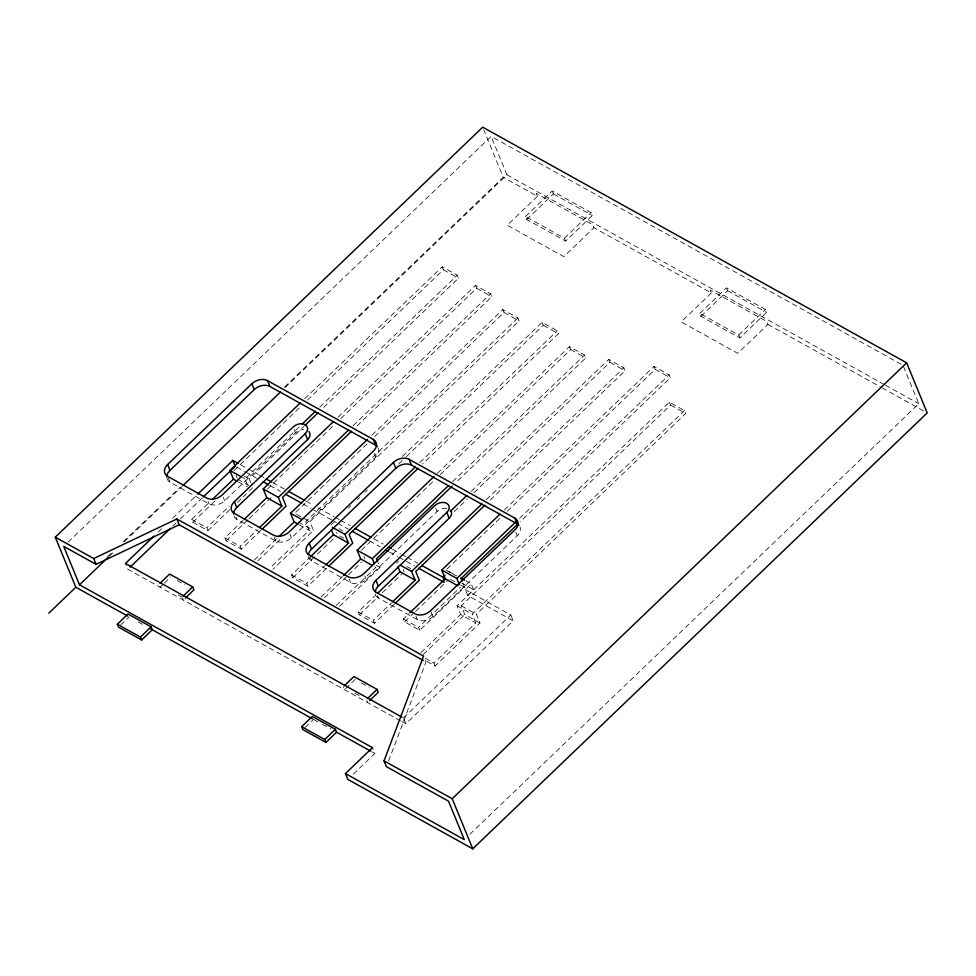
<?xml version="1.0" encoding="UTF-8"?>
<svg xmlns="http://www.w3.org/2000/svg" width="976" height="976" viewBox="0 0 976 976"><rect width="100%" height="100%" fill="white"/><g stroke="black" fill="none" stroke-linecap="round" stroke-linejoin="round"><path stroke-width="0.73" stroke-dasharray="4.88 3.66" d="M388.57 761.012L425.975 661.935L424.536 658.446M68.113 542.144L491.16 136.372L901.665 364.548M107.677 556.686L113.179 551.416M123.061 541.936L180.206 487.122M284.589 386.996L503.25 177.266L483.852 129.967M109.153 556.332L114.643 551.062M124.538 541.582L181.67 486.78M284.968 387.704L506.922 174.814L491.16 136.372M158.344 531.92L161.626 528.772M172.581 518.256L196.688 495.137M304.683 398.696L442.165 266.826L457.305 275.244L458.5 278.16L322.629 408.48M172.789 526.186L176.07 523.026M180.45 518.829L202.374 497.809M234.069 470.481L300.913 406.37M307.489 400.062L443.36 269.742L442.165 266.826M229.824 509.667L207.949 530.651L192.809 522.233L191.613 519.317L209.864 501.823M192.809 522.233L214.683 501.249M537.447 196.274L507.264 225.224L563.799 256.639L593.981 227.701L592.786 224.785L536.251 193.358L537.447 196.274L503.25 177.266M247.587 485.096L245.025 478.85L300.022 426.109M319.823 407.114L457.305 275.244M166.908 478.008A11.505 8.076 -22.3 0 0 170.092 482.217L208.986 503.836A11.505 8.076 -22.3 0 0 224.651 500.749L295.472 432.819A8.845 6.21 -22.3 0 1 303.682 429.538M250.747 482.644L249.209 478.899L304 426.353M525.527 216.562L552.196 190.979L591.114 212.609L592.31 215.525L565.641 241.096L526.723 219.466L525.527 216.562L564.445 238.193L565.641 241.096M526.723 219.466L553.392 193.895L552.196 190.979M207.949 530.651L206.753 527.735L229.299 506.117M237.485 502.323L241.853 498.126M242.951 497.077L252.796 487.634L251.259 483.889M120.658 625.104L129.186 616.917M163.346 584.16L160.149 587.223L158.954 584.307M164.407 583.136L170.812 576.999M337.989 417.216L475.483 285.346L490.623 293.764L491.819 296.667L355.935 427M267.387 489L334.219 424.889M340.795 418.582L476.666 288.262L475.483 285.346M260.946 530.285L241.255 549.171L226.115 540.753L224.919 537.837L243.17 520.342M226.115 540.753L247.989 519.769M249.087 518.72L270.962 497.736M353.129 425.634L490.623 293.764M241.255 549.171L240.059 546.255L257.237 529.785M564.445 238.193L591.114 212.609M371.917 435.137L502.811 309.599L517.951 318.005L519.147 320.921L309.856 521.66L313.442 530.395L272.963 569.215M367.037 443.885L294.715 513.254L302.279 517.451M374.699 436.528L504.006 312.503L502.811 309.599M254.407 560.029L276.94 538.41M257.823 560.797L281.893 537.727M517.951 318.005L305.671 521.623L309.258 530.358L269.547 568.447M233.972 516.133A11.505 8.076 -22.3 0 0 236.863 519.33L275.757 540.948A11.505 8.076 -22.3 0 0 291.421 537.861L375.687 457.036A11.505 8.076 -22.3 0 0 378.005 447.435M330.925 524.929L335.317 520.708M348.517 508.045L350.713 505.934M357.314 499.614L359.522 497.504M365.012 492.221L367.22 490.111M402.417 456.353L542.095 322.373L557.235 330.791L558.431 333.707L422.559 464.027M398.647 464.015L405.223 457.707M406.321 456.658L543.29 325.289L542.095 322.373M326.472 568.361L307.879 586.198L292.739 577.78L291.543 574.864L309.795 557.369M292.739 577.78L336.488 535.812M419.753 462.661L557.235 330.791M307.879 586.198L306.684 583.282L324.935 565.787M437.443 473.226L569.423 346.626L584.563 355.044L585.759 357.948L455.365 483.022M361.34 550.281L434.747 479.863M440.225 474.604L570.618 349.542L569.423 346.626M321.019 597.056L342.491 576.474M324.447 597.837L347.419 575.803M348.505 574.754L361.632 562.164M452.583 481.644L584.563 355.044M336.159 605.474L375.87 567.385L373.344 565.982M308.489 556.698A11.505 8.076 -22.3 0 0 311.673 560.919L350.567 582.526A11.505 8.076 -22.3 0 0 366.232 579.439L437.053 511.522A8.845 6.21 -22.3 0 1 447.325 508.472M339.587 606.255L380.054 567.434L378.005 562.444M396.439 563.018L398.635 560.907M471.237 491.282L608.719 359.4L623.859 367.818L625.055 370.734L489.183 501.054M454.316 511.558L467.467 498.943M474.043 492.636L609.915 362.316L608.719 359.4M394.194 604.339L374.503 623.225L359.363 614.807L358.168 611.903L375.333 595.433M359.363 614.807L377.956 596.97M382.324 592.774L403.112 572.839M486.377 499.688L623.859 367.818M711.37 292.946L681.187 321.897L737.722 353.324L767.905 324.374L766.709 321.458L710.174 290.031L711.37 292.946L593.981 227.701M374.503 623.225L373.308 620.309L391.547 602.814M699.78 313.418L726.449 287.835L765.367 309.465L766.55 312.381L739.881 337.952L700.975 316.334L699.78 313.418L738.698 335.049L739.881 337.952M700.975 316.334L727.645 290.75L726.449 287.835M504.397 509.923L653.981 366.451L669.133 374.869L670.317 377.773L520.208 521.77M446.984 569.057L500.676 517.548M507.252 511.253L655.177 369.367L653.981 366.451M463.075 583.514L464.613 587.259L419.765 630.276L404.625 621.858L403.43 618.943L408.798 613.794M404.625 621.858L414.471 612.416M415.569 611.366L448.387 579.89M519.537 518.341L669.133 374.869M304.976 727.547L313.503 719.373M355.13 679.455L344.467 689.678L343.271 686.762M419.765 630.276L418.57 627.361L460.428 587.21M376.028 595.787A11.505 8.076 -22.3 0 0 378.444 598.032L417.338 619.65A11.505 8.076 -22.3 0 0 433.015 616.564L517.268 535.739A11.505 8.076 -22.3 0 0 520.074 527.077M401.831 721.557L405.821 723.777L513.193 620.785L467.663 595.47L465.271 589.65L471.249 583.916L466.028 581.001M738.698 335.049L765.367 309.465M467.663 595.47L473.641 589.736L471.249 583.916M435.137 665.998L433.942 663.082L475.8 622.932L460.66 614.514L457.085 605.779L669.353 402.173L684.493 410.591L685.689 413.495L476.41 614.246L479.985 622.981L435.137 665.998L425.048 660.386M479.985 622.981L464.844 614.563L461.258 605.828L670.549 405.089L669.353 402.173M420.949 652.602L460.66 614.514M423.279 654.432L464.844 614.563M475.8 622.932L472.225 614.197L684.493 410.591M403.43 717.958L510.814 614.953L465.271 589.65M353.239 774.2L374.857 753.472L372.466 747.653M469.798 834.346L918.758 403.722L902.995 365.292M553.392 193.895L592.31 215.525M727.645 290.75L766.55 312.381M506.922 174.814L884.097 384.471M885.439 385.203L918.758 403.722M767.905 324.374L880.742 387.094M882.06 387.826L925.87 412.177M655.177 369.367L670.317 377.773M443.36 269.742L458.5 278.16M476.666 288.262L491.819 296.667M543.29 325.289L558.431 333.707M609.915 362.316L625.055 370.734M504.006 312.503L519.147 320.921M570.618 349.542L585.759 357.948M670.549 405.089L685.689 413.495M449.021 571.558L456.866 575.913M445.898 570.106L455.987 575.718M461.868 583.197L473.641 589.736M454.523 581.647L449.472 578.841L448.448 576.34M460.831 585.149L464.613 587.259M240.84 464.893L247.489 468.59M248.819 469.334L258.128 474.507M259.457 475.251L264.777 478.203M272.768 482.644L284.736 489.293M306.025 501.127L312.674 504.824M317.993 507.776L333.963 516.658M335.293 517.39L339.282 519.61M340.612 520.354L349.92 525.527M373.869 538.837L383.178 544.01M392.498 549.195L400.477 553.624M401.807 554.368L405.796 556.588M407.126 557.32L417.765 563.237M236.57 467.016L244.549 471.457M245.879 472.189L256.529 478.106M269.827 485.499L280.478 491.416M303.085 503.994L311.076 508.423M312.405 509.167L336.342 522.477M337.672 523.221L348.322 529.138M369.599 540.96L380.25 546.877M389.558 552.062L397.537 556.491M398.867 557.235L414.837 566.104M244.171 476.093L249.209 478.899M339.05 528.833L342.832 530.932M406.931 566.568L410.713 568.666M242.512 477.447L245.025 478.85M237.656 479.216L249.014 485.536M343.894 538.276L337.586 534.763L336.561 532.274M238.522 481.973L247.355 486.89M303.548 518.158L309.856 521.66M461.258 605.828L476.41 614.246M457.085 605.779L472.225 614.197M298.302 521.989L313.442 530.395M376.272 565.324L380.054 567.434M299.156 524.746L309.258 530.358M403.43 618.943L418.57 627.361M191.613 519.317L206.753 527.735M224.919 537.837L240.059 546.255M291.543 574.864L306.684 583.282M358.168 611.903L373.308 620.309M425.109 658.166L433.942 663.082M177.229 580.561L184.928 584.844M361.547 683.017L369.245 687.299M178.205 595.018L182.061 597.153M354.825 693.192L359.961 696.047M400.489 720.825L127.856 569.276L125.465 563.457M138.177 621.907L144.594 625.482M313.723 719.483L317.712 721.703M322.495 724.363L330.998 729.096M372.198 751.996L374.857 753.472M515.84 532.249L517.268 535.739M510.814 614.953L513.193 620.785M435.625 508.02L437.053 511.522M374.247 453.547L375.687 457.036M431.099 611.903L433.015 616.564M403.186 569.301L404.21 571.79M415.91 616.149L417.338 619.65M363.889 556.515L364.914 559.016M377.492 595.702L378.444 598.032M364.804 575.95L366.232 579.439M294.032 429.33L295.472 432.819M349.14 579.036L350.567 582.526M403.905 719.117L405.821 723.777M310.246 557.418L311.673 560.919M366.781 700.573L367.574 702.525M289.994 534.36L291.421 537.861M274.317 537.447L275.757 540.948M236.119 475.471L237.144 477.972M235.911 516.999L236.863 519.33M223.223 497.248L224.651 500.749M208.022 501.505L208.986 503.836M168.189 477.557L170.092 482.217M182.451 598.129L183.256 600.069M375.553 594.835A11.505 8.076 -22.3 0 1 375.26 593.823"/><path stroke-width="1.46" d="M345.455 773.565L464.295 839.628L448.533 801.186L386.435 766.672L384.044 760.853L423.584 656.116L176.815 518.951L93.708 558.528L55.278 537.166L482.717 127.185L906.655 362.84L927.2 412.921L472.75 848.815L347.834 779.385L345.455 773.565L372.466 747.653L79.483 584.795L63.721 546.365L96.087 564.348L179.206 524.771L423.316 660.471M233.569 514.047A11.505 8.076 -22.3 0 1 236.765 507.483L307.586 439.554L305.195 433.734A8.845 6.21 -22.3 0 0 305.122 424.633A8.845 6.21 -22.3 0 0 293.081 427L222.26 494.917A11.505 8.076 -22.3 0 1 206.595 498.004L167.701 476.386A11.505 8.076 -22.3 0 1 167.604 464.539L251.869 383.727A11.505 8.076 -22.3 0 1 267.534 380.64L373.198 439.371L375.589 445.19A11.505 8.076 -22.3 0 1 377.358 446.581M166.798 476.922A11.505 8.076 -22.3 0 1 169.995 470.359L254.248 389.546A11.505 8.076 -22.3 0 1 269.925 386.459L375.589 445.19M48.8 613.16L75.823 587.247L55.278 537.166M79.483 584.795L108.055 557.394M182.768 485.719L280.563 391.925M153.964 536.129L125.465 563.457L402.1 717.214M197.786 494.088L232.849 460.452L238.168 463.417M237.253 481.278L233.471 479.179L229.885 470.444L300.279 402.917M130.052 567.178L170.593 528.284M203.459 496.76L235.24 466.284L232.849 460.452M213.085 498.736L233.471 479.179M302.231 423.999L315.419 411.335M305.098 425.292L318.249 412.689M373.198 439.371A11.505 8.076 -22.3 0 1 373.296 451.217L289.03 532.042A11.505 8.076 -22.3 0 1 273.365 535.116L234.472 513.51A11.505 8.076 -22.3 0 1 234.374 501.652L305.195 433.734M117.34 624.237L127.99 614.002L151.097 626.848L152.293 629.764L141.63 639.988L118.523 627.141L117.34 624.237L140.434 637.072L141.63 639.988M160.015 583.294L169.617 574.083L192.723 586.93L193.919 589.846L185.379 598.02M259.384 527.723L281.918 506.105L266.777 497.687L263.203 488.952L333.597 421.437M244.244 519.305L266.777 497.687M281.918 506.105L278.343 497.37L348.737 429.855M351.555 431.197L282.528 497.418L286.102 506.154L262.044 529.236M140.434 637.072L151.097 626.848M183.122 596.129L192.723 586.93M297.9 524.039L294.118 521.94L290.531 513.205L367.525 439.359M279.087 536.349L294.118 521.94M375.235 591.627A11.505 8.076 -22.3 0 1 378.346 586.173L449.167 518.256L446.776 512.424A8.845 6.21 -22.3 0 0 446.703 503.323A8.845 6.21 -22.3 0 0 434.662 505.702L363.853 573.62A11.505 8.076 -22.3 0 1 348.176 576.706L309.294 555.088A11.505 8.076 -22.3 0 1 309.185 543.242L393.45 462.417A11.505 8.076 -22.3 0 1 409.115 459.342L514.779 518.073L517.17 523.892A11.505 8.076 -22.3 0 1 518.939 525.283M308.465 554.514A11.505 8.076 -22.3 0 1 311.576 549.061L395.841 468.248A11.505 8.076 -22.3 0 1 411.506 465.162L517.17 523.892M310.868 556.332L333.402 534.714L331.352 529.724M326.008 564.75L348.542 543.132L344.955 534.397L415.349 466.882M418.179 468.236L349.14 534.445L352.726 543.181L328.668 566.263M372.088 565.287L360.73 558.967L357.155 550.232L434.137 476.386M343.564 575.437L360.73 558.967M374.333 563.64L372.295 558.65L448.179 485.853M452.083 486.17L376.48 558.699L377.492 561.188M514.779 518.073A11.505 8.076 -22.3 0 1 514.877 529.919L430.623 610.732A11.505 8.076 -22.3 0 1 414.946 613.819L376.065 592.2A11.505 8.076 -22.3 0 1 375.967 580.354L446.776 512.424M450.339 511.326L466.833 495.503M377.48 593.371L400.026 571.753L397.976 566.763M392.62 601.789L415.166 580.171L411.579 571.436L481.973 503.909M484.791 505.263L415.764 571.472L419.351 580.208L395.28 603.29M457.903 585.807L445.288 578.792L441.713 570.057L500.005 514.145M444.483 580.781L443.043 577.292L445.044 575.376M409.871 612.769L445.288 578.792M301.657 726.681L312.32 716.457L335.415 729.304L336.61 732.22L325.947 742.443L302.841 729.597L301.657 726.681L324.752 739.527L325.947 742.443M344.333 685.738L353.934 676.539L377.041 689.385L378.237 692.289L369.709 700.475M459.403 584.709L456.853 578.475L516.243 521.501M518.012 523.868L461.038 578.524L462.063 581.013M324.752 739.527L335.415 729.304M367.44 698.584L377.041 689.385M472.75 848.815L452.205 798.734L906.655 362.84M460.794 578.097L464.71 580.281M441.713 570.057L456.853 578.475M266.106 478.948L271.438 481.9M288.725 491.514L304.695 500.383M355.24 528.492L371.209 537.361M388.497 546.975L391.156 548.451M421.766 565.458L443.043 577.292M263.178 481.802L268.498 484.767M285.797 494.381L301.755 503.25M352.312 531.347L368.269 540.228M385.569 549.842L388.228 551.318M418.826 568.325L444.104 582.379M229.885 470.444L241.243 476.752M263.203 488.952L278.343 497.37M332.34 527.382L344.955 534.397M400.221 565.116L411.579 571.436M333.402 534.714L348.542 543.132M400.026 571.753L415.166 580.171M290.531 513.205L301.889 519.513M357.155 550.232L372.295 558.65M75.823 587.247L127.649 616.063M150.243 628.617L312.393 718.751M336.317 732.049L370.868 751.252M384.044 760.853L452.205 798.734M409.115 459.342L411.506 465.162M393.45 462.417L395.841 468.248M375.967 580.354L378.346 586.173M267.534 380.64L269.925 386.459M251.869 383.727L254.248 389.546M309.185 543.242L311.576 549.061M234.374 501.652L236.765 507.483M167.604 464.539L169.995 470.359M176.815 518.951L179.206 524.771M93.708 558.528L96.087 564.348M308.867 431.514A8.845 6.21 -22.3 0 1 307.586 439.554M450.448 510.216A8.845 6.21 -22.3 0 1 449.167 518.256"/></g></svg>
